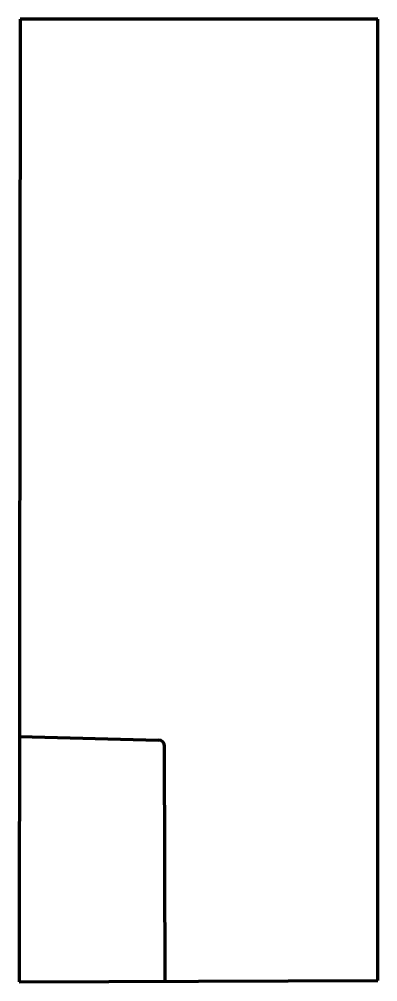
# Model space of a CAD drawing. Header units: inches. Extents: x 0 to 29.5, y 0 to 79.3.
import ezdxf

# ---------------------------------------------------------------- set-up
doc = ezdxf.new("R2010")
doc.units = ezdxf.units.IN
doc.header["$MEASUREMENT"] = 0
doc.layers.add('1', color=7, linetype='Continuous')

msp = doc.modelspace()

# ---------------------------------------------------------------- linework, layer by layer
at = {"color": 7, "lineweight": 90}
for p, q in [((0.062, 79.312), (-0.021, -0.043)), ((29.5, 79.312), (0.062, 79.312)), ((29.5, 0.062), (29.5, 79.312)), ((-0.021, -0.043), (29.5, 0.062))]:
    msp.add_line(p, q, dxfattribs=at)
at = {"layer": '1', "color": 7, "lineweight": 90}
for p, q in [((0, 20.188), (11.452, 19.888)), ((12, 0), (11.939, 19.389))]:
    msp.add_line(p, q, dxfattribs=at)
msp.add_arc((11.439, 19.388), 0.5, 0.18017, 88.50045, dxfattribs=at)

doc.saveas('drawing.dxf')
